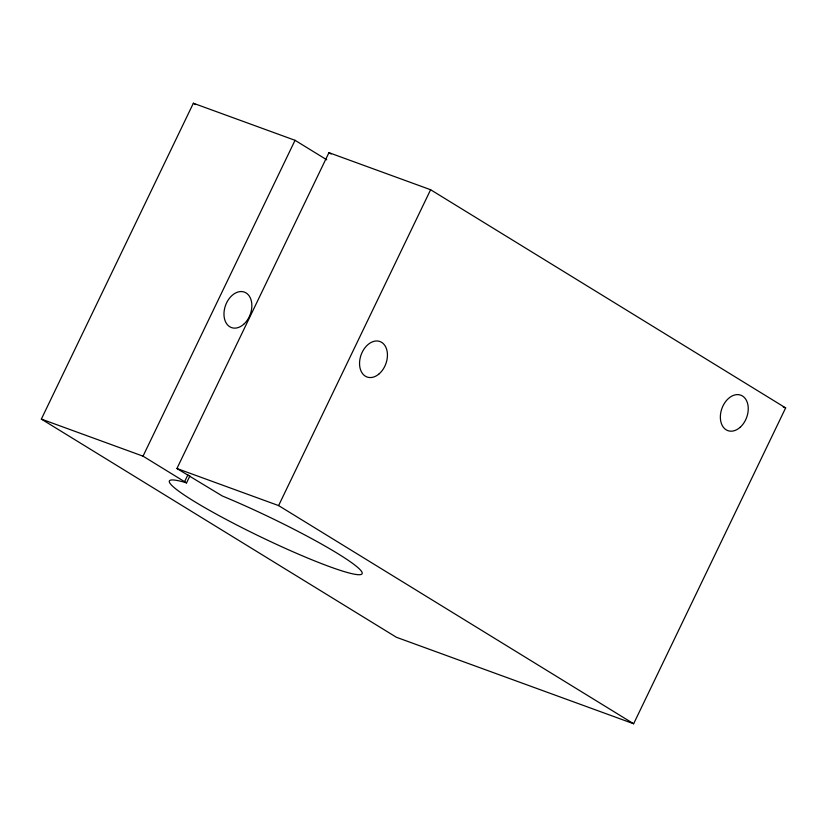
<?xml version="1.0" encoding="UTF-8"?>
<svg xmlns="http://www.w3.org/2000/svg" width="827" height="827" viewBox="0 0 827 827"><rect width="100%" height="100%" fill="white"/><g stroke="black" fill="none" stroke-linecap="round" stroke-linejoin="round"><path stroke-width="1.24" d="M189.9 475.938L186.54 482.906L185.072 482.42A106.952 10.813 25.7 0 0 243.562 528.453A106.952 10.813 25.7 0 0 361.564 571.467A106.952 10.813 25.7 0 0 222.36 496.014L176.926 468.516L328.939 152.664L430.619 189.734L785.65 407.907L633.637 723.759L396.381 637.266L41.35 419.093L193.363 103.241L295.043 140.311L326.748 159.797M186.54 482.906L143.03 456.163L295.043 140.311M184.576 481.686L187.936 474.729M633.637 723.759L278.606 505.586L430.619 189.734M783.231 407.029L785.65 407.907M41.35 419.093L143.03 456.163M176.926 468.516L278.606 505.586M328.939 152.664L331.12 154.008M193.363 103.241L195.554 104.595M379.242 373.752A18.876 13.16 -70 0 0 381.64 342.347A18.876 13.16 -70 0 0 359.611 361.699A18.876 13.16 -70 0 0 379.242 373.752M740.051 427.383A18.876 13.16 -70 0 0 742.45 395.978A18.876 13.16 -70 0 0 720.42 415.33A18.876 13.16 -70 0 0 740.051 427.383M243.665 324.329A18.876 13.16 -70 0 0 246.064 292.923A18.876 13.16 -70 0 0 224.034 312.275A18.876 13.16 -70 0 0 243.665 324.329"/></g></svg>
